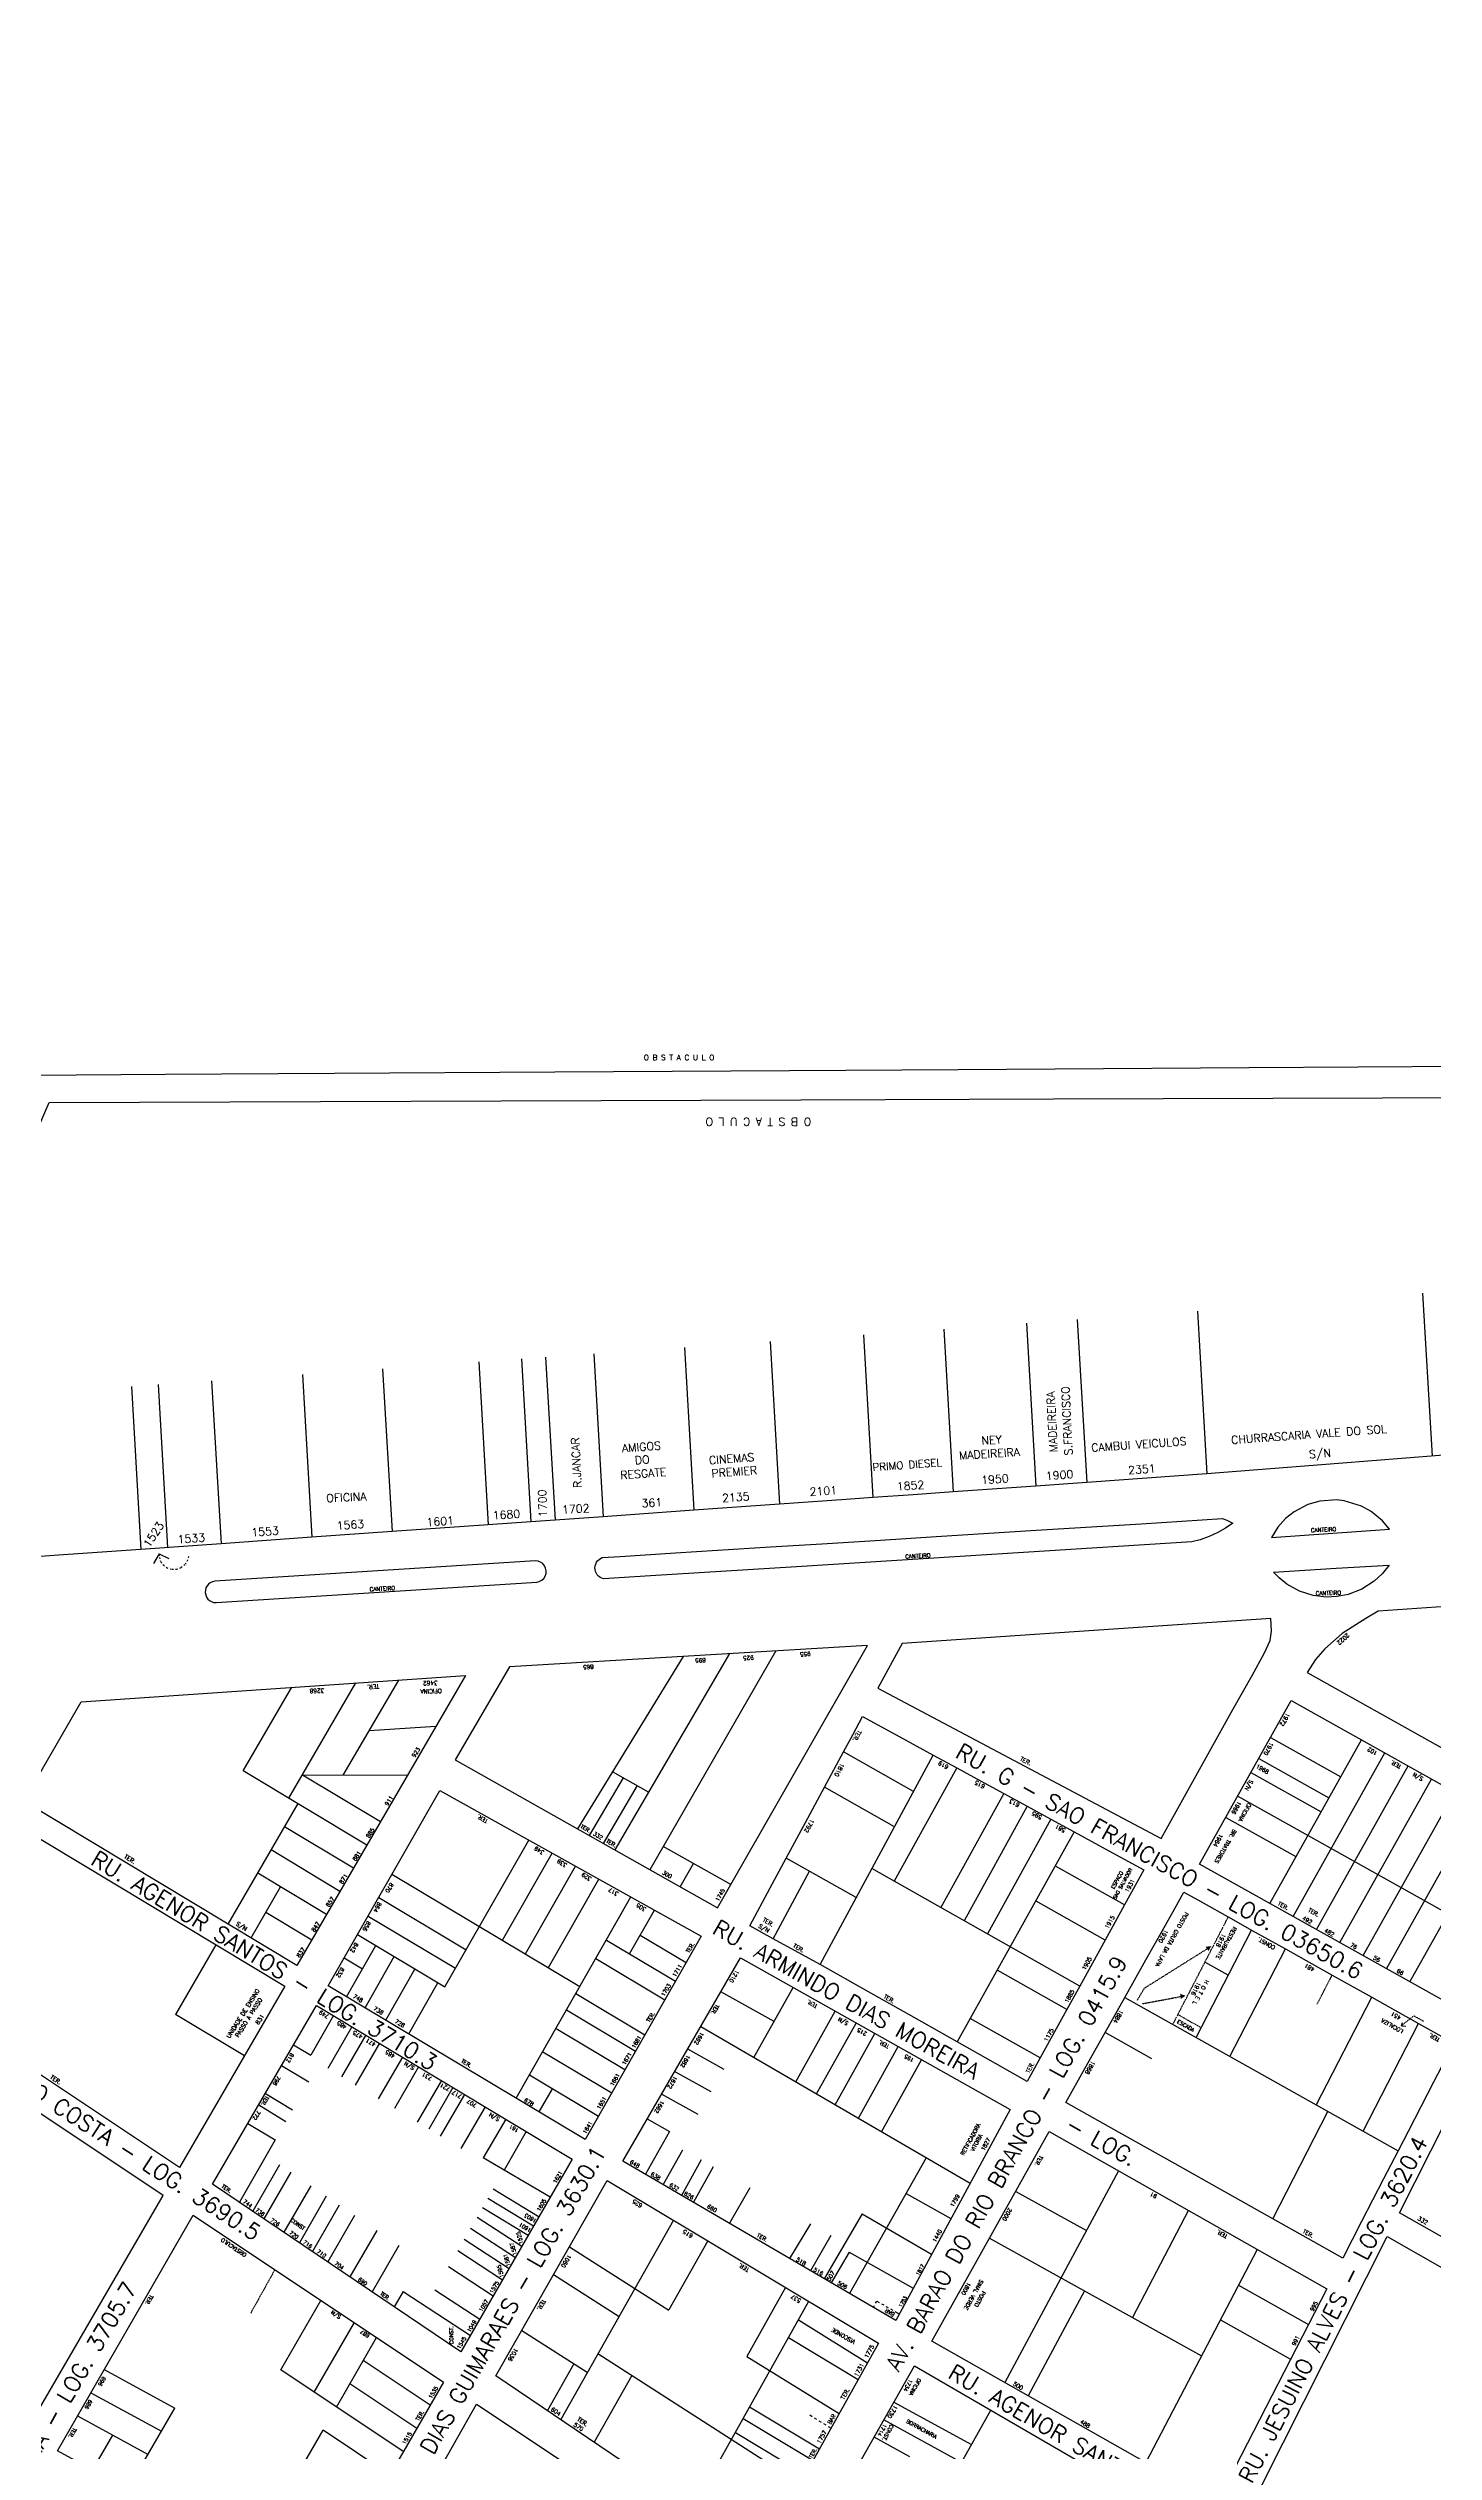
# Model space of a CAD drawing. Extents: x 714896 to 749292, y 8417558 to 8447149.
# Drawn here: x 740296 to 740813, y 8427693 to 8428591 of the extents above; entities that cross this region are included whole.
import ezdxf

# ---------------------------------------------------------------- set-up
doc = ezdxf.new("R2010")
doc.units = 0
doc.header["$MEASUREMENT"] = 0
doc.linetypes.add('ACAD_ISO03W100', pattern=[30, 12, -18])
for name, color, linetype in [('LOTE', 7, 'CONTINUOUS'), ('NUM-PORTA', 7, 'CONTINUOUS'), ('QUADRA', 6, 'CONTINUOUS'), ('TEXTO', 7, 'CONTINUOUS'), ('TEXTODERUA', 3, 'CONTINUOUS')]:
    doc.layers.add(name, color=color, linetype=linetype)
doc.styles.add('ROMANS', font='ROMANS.SHX', dxfattribs={"height": 1.5})

msp = doc.modelspace()

# ---------------------------------------------------------------- hatches: boundary and pattern name
at = {"layer": 'LOTE'}
for color, points in [(3, [(740729.84, 8427882.24), (740727.71, 8427881.96), (740728.79, 8427880.36)]), (2, [(740720.24, 8427863.69), (740718.2, 8427864.4), (740718.45, 8427862.49)])]:
    msp.add_hatch(color=color, dxfattribs=at).paths.add_polyline_path(points)

# ---------------------------------------------------------------- linework, layer by layer
at = {"layer": 'LOTE', "color": 7}
for p, q in [((740808.76, 8428126.03), (740812.28, 8428065.22)), ((740679.8, 8428116.17), (740683.32, 8428055.36)), ((740724.69, 8428119.35), (740728.21, 8428058.54)), ((740565.09, 8428108.04), (740568.61, 8428047.23)), ((740600, 8428110.52), (740603.52, 8428049.71)), ((740629.93, 8428112.64), (740633.45, 8428051.82)), ((740660.85, 8428114.83), (740664.37, 8428054.01)), ((740456.36, 8428100.34), (740459.88, 8428039.53)), ((740472.32, 8428101.48), (740475.84, 8428040.66)), ((740481.3, 8428102.11), (740484.82, 8428041.3)), ((740499.26, 8428103.38), (740502.77, 8428042.57)), ((740533.17, 8428105.78), (740536.69, 8428044.97)), ((740326.69, 8428091.16), (740330.21, 8428030.35)), ((740336.66, 8428091.87), (740340.18, 8428031.06)), ((740356.61, 8428093.28), (740360.13, 8428032.47)), ((740390.53, 8428095.68), (740394.05, 8428034.87)), ((740420.45, 8428097.8), (740423.97, 8428036.99)), ((740532.6, 8427990.42, 527.23), (740493.27, 8427925.96, 527.33)), ((740549.93, 8427991.45, 527.23), (740507.09, 8427918.16, 527.33)), ((740567.26, 8427992.49, 527.23), (740520.26, 8427910.73, 527.33)), ((740510.23, 8427945.09, 527.33), (740497.62, 8427923.5, 527.33)), ((740515.46, 8427942.14, 527.3), (740502.84, 8427920.55, 527.33)), ((740418.99, 8427900.39), (740451.61, 8427880.88)), ((740423.95, 8427909.07), (740494.1, 8427867.11)), ((740415.03, 8427893.44), (740447.64, 8427873.93)), ((740411.06, 8427886.5), (740443.67, 8427866.99)), ((740504.02, 8427884.48), (740529.76, 8427869.08)), ((740516.56, 8427886.3), (740533.73, 8427876.03)), ((740724.18, 8427848.03), (740744.91, 8427888.2)), ((740406.1, 8427877.81), (740412.96, 8427873.71)), ((740500.06, 8427877.53), (740525.79, 8427862.13)), ((740736.19, 8427871.3, 0.15), (740727.47, 8427876.2)), ((740736.79, 8427840.98), (740757.52, 8427881.15)), ((740492.62, 8427864.5), (740518.36, 8427849.11)), ((740566.65, 8427854.07, 534.6), (740546.74, 8427865.16, 535.61)), ((740559.1, 8427840.62, 534.86), (740573.75, 8427866.71, 535.61)), ((740402.13, 8427856.24), (740393.63, 8427841.52)), ((740489.15, 8427858.42), (740514.89, 8427843.03)), ((740574.67, 8427831.57, 534.86), (740589.44, 8427857.89, 535.61)), ((740697.53, 8427863.03), (740799.57, 8427805.72)), ((740769.02, 8427822.81), (740789.81, 8427863.09)), ((740408.98, 8427852.11), (740399.98, 8427836.52)), ((740414.12, 8427849.02), (740405.12, 8427833.43, 530.64)), ((740485.19, 8427851.47), (740510.93, 8427836.08)), ((740539.22, 8427852.19, 535.61), (740639.82, 8427793.66, 536.32)), ((740582.45, 8427827.05, 534.85), (740597.29, 8427853.48, 535.61)), ((740589.42, 8427822.92, 534.86), (740604.26, 8427849.56, 535.61)), ((740707.63, 8427840.15, 0.3), (740690.19, 8427849.95)), ((740786.49, 8427813.06), (740807.26, 8427853.32)), ((740419.26, 8427845.92), (740410.26, 8427830.34)), ((740427.83, 8427840.77), (740418.83, 8427825.18)), ((740480.23, 8427842.79), (740505.97, 8427827.39)), ((740547.99, 8427836.18, 534.92), (740534.38, 8427843.77, 535.61)), ((740598.09, 8427817.94, 534.86), (740612.98, 8427844.67, 535.61)), ((740606.74, 8427812.91, 534.86), (740621.7, 8427839.77, 535.61)), ((740433.83, 8427837.16), (740424.83, 8427821.57)), ((740442.4, 8427832), (740433.39, 8427816.41)), ((740446.68, 8427829.42), (740437.68, 8427813.83)), ((740475.27, 8427834.11), (740501.01, 8427818.71)), ((740543.11, 8427827.76, 534.73), (740529.47, 8427835.36, 535.61)), ((740450.96, 8427826.84), (740441.96, 8427811.25)), ((740458.68, 8427822.2), (740449.67, 8427806.61)), ((740538.26, 8427819.32, 534.47), (740524.59, 8427826.94, 535.61)), ((740752.77, 8427780.41), (740773.41, 8427820.41)), ((740466.39, 8427817.56), (740458.03, 8427803.09, 530.96)), ((740474.1, 8427812.92), (740465.78, 8427798.53)), ((740527.6, 8427813.01, 534.35), (740518.57, 8427797.07, 531.23)), ((740519.22, 8427817.68, 535.61), (740527.6, 8427813.01, 534.35)), ((740380.27, 8427809.88, 1304.46), (740367.03, 8427786.55)), ((740483.02, 8427788.4, 530.64), (740458.03, 8427803.09, 530.96)), ((740532.39, 8427806.01, 533.68), (740525.18, 8427793.15, 531.22)), ((740539.44, 8427802.34, 533.35), (740532.08, 8427789.12, 531.22)), ((740623.38, 8427803.17, 535.27), (740594.74, 8427752.45, 531.23)), ((740382, 8427800.57, 132.83), (740372, 8427783.18)), ((740386.14, 8427797.76, 132.83), (740376.14, 8427780.38)), ((740393.59, 8427792.72, 132.83), (740383.59, 8427775.34)), ((740543.87, 8427799.8, 533.36), (740536.51, 8427786.57, 531.23)), ((740695.17, 8427798.31, 531.01), (740652.81, 8427719.22, 537.22)), ((740399.39, 8427788.8, 132.83), (740389.39, 8427771.42)), ((740404.26, 8427785.5, 132.83), (740394.27, 8427768.12)), ((740457.77, 8427784.63, 530.64), (740474.85, 8427774.23, 530.64)), ((740459.76, 8427788.1, 530.64), (740476.84, 8427777.69, 530.64)), ((740461.76, 8427791.56, 530.64), (740478.84, 8427781.16, 530.64)), ((740557.61, 8427791.93, 533.21), (740549.93, 8427778.72, 531.23)), ((740615.93, 8427789.86, 535), (740632.63, 8427780.43, 536.32)), ((740656.82, 8427790.61, 529), (740683.19, 8427775.95, 530.08)), ((740409.97, 8427781.64, 132.83), (740399.97, 8427764.26)), ((740418.26, 8427776.04, 131.96), (740408.25, 8427758.66)), ((740453.3, 8427776.88, 529.81), (740470.05, 8427765.96, 530.64)), ((740455.73, 8427781.02, 529.81), (740472.48, 8427770.1, 530.64)), ((740529.08, 8427779.89, 540.45), (740486.98, 8427705.42, 530.91)), ((740580.25, 8427778.54, 533.26), (740572.42, 8427765.59, 531.23)), ((740599.44, 8427782.22, 534.87), (740585.35, 8427757.99, 531.23)), ((740599.44, 8427782.22, 533.6), (740625.44, 8427767.2, 536.32)), ((740721.28, 8427783.54, 531.01), (740700.39, 8427743.52, 534.13)), ((740426.54, 8427770.43, 131.96), (740416.53, 8427753.05)), ((740448.5, 8427768.57, 529.81), (740465.26, 8427757.64, 530.64)), ((740450.91, 8427772.72, 529.81), (740467.67, 8427761.8, 530.64)), ((740490.2, 8427769.95, 550.07), (740527.32, 8427746.32, 539.92)), ((740541.89, 8427772.09, 540.45), (740527.31, 8427746.33, 537.18)), ((740587.84, 8427774.2, 533.21), (740580.16, 8427760.99, 531.23)), ((740594.63, 8427767.98, 532.6), (740587.93, 8427756.46, 531.23)), ((740594.63, 8427767.98, 532.6), (740618.49, 8427754.43, 536.32)), ((740647.05, 8427773.15, 529), (740726.24, 8427729.16, 532.25)), ((740747.01, 8427768.97, 531.01), (740705.45, 8427689.34, 537.22)), ((740445, 8427762.51, 529.81), (740461.77, 8427751.58, 530.64)), ((740484.27, 8427759.53, 550.12), (740508.76, 8427743.94, 543.42)), ((740428.15, 8427753.23, 529.39), (740424.82, 8427747.45)), ((740428.15, 8427753.23, 529.39), (740453.26, 8427736.86, 530.64)), ((740440, 8427753.85, 529.81), (740456.75, 8427742.93, 530.64)), ((740579.44, 8427749.48, 540.45), (740536.17, 8427672.09, 530.91)), ((740570.93, 8427754.72, 540.45), (740556.49, 8427728.9, 537.27)), ((740603.68, 8427747.26, 531.23), (740604.05, 8427747.96, 531.68)), ((740604.51, 8427748.82, 532.13), (740604.97, 8427749.68, 532.5)), ((740604.97, 8427749.68, 532.5), (740605.83, 8427749.18, 532.59)), ((740606.68, 8427748.68, 532.7), (740607.53, 8427748.19, 532.83)), ((740682.49, 8427753.47, 534.14), (740661.49, 8427714.27, 537.22)), ((740740.02, 8427755.56, 531.46), (740766.11, 8427740.89, 530.89)), ((740575.68, 8427742.68, 539.08), (740601.45, 8427726.63, 532.94)), ((740608.38, 8427747.69, 532.99), (740609.23, 8427747.2, 533.19)), ((740610.07, 8427746.7, 533.46), (740610.92, 8427746.21, 533.83)), ((740611.71, 8427745.75, 534.31), (740613.28, 8427744.84, 536.32)), ((740733.28, 8427742.64, 531.81), (740759.45, 8427727.98, 530.89)), ((740472.39, 8427738.67, 550.11), (740496.83, 8427723.12, 543.42)), ((740576.31, 8427681.41, 532.94), (740500.85, 8427729.92, 540.87)), ((740571.94, 8427736.05, 541.2), (740597.95, 8427720.34, 532.94)), ((740491.89, 8427726.26, 533.15), (740482.01, 8427708.77, 530.91)), ((740513.44, 8427721.82, 534.07), (740499.39, 8427696.99, 530.91)), ((740556.49, 8427728.9, 541.23), (740590.88, 8427707.61, 532.94)), ((740611.33, 8427711.95, 535.59), (740640.34, 8427696.05, 534.92)), ((740555.05, 8427705.83, 537.78), (740581.17, 8427690.15, 532.94)), ((740557.44, 8427710.12, 537.78), (740583.55, 8427694.44, 532.94)), ((740579.91, 8427707.13, 534.97), (740580.77, 8427706.59, 534.82)), ((740581.63, 8427706.06, 534.65), (740582.49, 8427705.53, 534.47)), ((740583.35, 8427704.99, 534.27), (740584.21, 8427704.46, 534.06)), ((740585.06, 8427703.93, 533.84), (740585.92, 8427703.4, 533.59)), ((740636.63, 8427689.36, 535.06), (740607.57, 8427705.29, 535.59)), ((740636.63, 8427689.36, 534.71), (740647.51, 8427708.97, 535.34)), ((740552.14, 8427700.59, 537.78), (740578.25, 8427684.91, 532.94)), ((740586.78, 8427702.86, 533.32), (740587.86, 8427702.19, 532.94)), ((740617.23, 8427691.53, 534.92), (740603.92, 8427698.82, 535.59))]:
    msp.add_line(p, q, dxfattribs=at)
at = {"layer": 'LOTE', "color": 7, "linetype": 'ACAD_ISO03W100', "ltscale": 0.008}
for p, q in [((740715.48, 8427852.95), (740736.19, 8427893.09)), ((740726.08, 8427851.7), (740717.36, 8427856.6, -0.15)), ((740371.28, 8427745.2, 528.14), (740380.26, 8427761.33, 529.5))]:
    msp.add_line(p, q, dxfattribs=at)
at = {"layer": 'LOTE', "color": 7, "linetype": 'ACAD_ISO03W100', "ltscale": 0.006}
msp.add_line((740769.38, 8427860.56), (740774.97, 8427871.39), dxfattribs=at)
at = {"layer": 'LOTE', "color": 7}
for points in [[(740337, 8428028.68), (740334.89, 8428025.14)], [(740337, 8428028.68), (740340.61, 8428026.93)]]:
    msp.add_lwpolyline(points, dxfattribs=at)
at = {"layer": 'LOTE', "color": 7, "linetype": 'ACAD_ISO03W100', "ltscale": 0.04}
msp.add_lwpolyline([(740347.92, 8428027.64), (740347.58, 8428026.27), (740346.58, 8428024.63), (740345.06, 8428023.44), (740343.55, 8428022.89), (740341.57, 8428022.86), (740340.04, 8428023.36), (740338.71, 8428024.28), (740337.64, 8428025.66), (740337, 8428028.68)], dxfattribs=at)
at = {"layer": 'LOTE', "color": 7, "flags": 128}
for points in [[(740405.78, 8427946.02), (740426.44, 8427981.57)], [(740368.44, 8427947.71), (740386.53, 8427978.85)], [(740385.47, 8427937.46), (740410.47, 8427980.48)], [(740440.33, 8427964.25), (740415.38, 8427962.55)], [(740414.58, 8427919.94), (740368.44, 8427947.71)], [(740429.65, 8427945.88), (740390.5, 8427946.1)], [(740419.6, 8427928.58), (740390.5, 8427946.1)], [(740362.75, 8427890.45), (740388.87, 8427935.41)], [(740409.55, 8427911.29), (740383.85, 8427926.76)], [(740443.67, 8427866.99), (740475, 8427921.83)], [(740550.48, 8427905.16), (740525.25, 8427919.4)], [(740399.5, 8427894), (740373.8, 8427909.47)], [(740404.53, 8427902.65), (740378.83, 8427918.12)], [(740465.15, 8427884.43), (740483.74, 8427916.96)], [(740473.74, 8427879.29), (740492.47, 8427912.09)], [(740531.59, 8427904.34), (740536.55, 8427913.02)], [(740371.32, 8427885.29), (740382.37, 8427904.31)], [(740470.31, 8427825.42), (740513.18, 8427900.55)], [(740482.32, 8427874.16), (740501.21, 8427907.22)], [(740393.98, 8427884.49), (740376.84, 8427894.8)], [(740512.59, 8427879.35), (740521.91, 8427895.68)], [(740358.23, 8427882.67), (740343.16, 8427856.73)], [(740407.01, 8427863.29), (740417.92, 8427882.39)], [(740413.88, 8427859.18), (740424.79, 8427878.28)], [(740421.6, 8427854.56), (740432.51, 8427873.66)], [(740430.18, 8427849.43), (740441.09, 8427868.53)], [(740368.86, 8427841.25), (740343.16, 8427856.73)], [(740800.91, 8427852.48), (740801.19, 8427853.73)], [(740800.91, 8427852.48), (740802.45, 8427852.34)], [(740478.89, 8427820.29), (740483.85, 8427828.97)], [(740382.4, 8427723.95), (740397.41, 8427749.92)], [(740394.89, 8427715.63), (740409.89, 8427741.61)], [(740403.21, 8427710.09), (740418.21, 8427736.06)], [(740316.51, 8427724.07), (740342.85, 8427709.71)], [(740311.51, 8427715.4), (740337.85, 8427701.04)], [(740306.52, 8427706.74), (740332.86, 8427692.38)], [(740325.36, 8427679.39), (740342.85, 8427709.71)], [(740312.19, 8427686.57), (740319.69, 8427699.56)], [(740371.08, 8427654.46), (740398.21, 8427701.43)]]:
    msp.add_lwpolyline(points, dxfattribs=at)
at = {"layer": 'LOTE', "color": 7, "linetype": 'CONTINUOUS', "flags": 128}
for points in [[(740618.66, 8427939.97), (740592.53, 8427954.72)], [(740751.66, 8427898.18), (740785.89, 8427959.24)], [(740760.38, 8427893.3), (740794.62, 8427954.36)], [(740583.8, 8427875.34), (740626, 8427953.57)], [(740634.78, 8427948.79), (740611.43, 8427906.43)], [(740769.11, 8427888.42), (740803.35, 8427949.47)], [(740611.54, 8427926.77), (740585.41, 8427941.52)], [(740652.34, 8427939.22), (740628.85, 8427896.6)], [(740777.84, 8427883.54), (740812.07, 8427944.59)], [(740786.56, 8427878.65), (740820.8, 8427939.71)], [(740661.12, 8427934.44), (740637.56, 8427891.69)], [(740669.9, 8427929.65), (740646.27, 8427886.77)], [(740735.26, 8427930.27), (740761.44, 8427915.63)], [(740795.29, 8427873.77), (740829.53, 8427934.83)], [(740804.02, 8427868.89), (740838.26, 8427929.95)], [(740678.69, 8427924.87), (740634.99, 8427846.43)], [(740566.27, 8427884.96), (740579.88, 8427910.2)], [(740597.3, 8427900.37), (740571.17, 8427915.11)], [(740665.95, 8427840.45), (740639.82, 8427855.19)], [(740382.71, 8427837.59), (740392.87, 8427831.47)], [(740387.23, 8427845.37), (740393.63, 8427841.52)], [(740374.17, 8427822.89), (740384.33, 8427816.77)], [(740376.68, 8427827.21), (740386.85, 8427821.09)], [(740370.15, 8427815.97), (740380.27, 8427809.88)], [(740428.18, 8427693.45), (740382.4, 8427723.95)], [(740438.18, 8427710.77), (740413.21, 8427727.41)], [(740433.18, 8427702.11), (740408.21, 8427718.75)], [(740423.17, 8427684.8), (740398.21, 8427701.43)]]:
    msp.add_lwpolyline(points, dxfattribs=at)
for points, elevation in [([(740751.96, 8427960.07), (740778.15, 8427945.42)], 530.97), ([(740744.63, 8427946.99), (740770.81, 8427932.34)], 530.97), ([(740747.56, 8427952.22), (740773.74, 8427937.57)], 530.97), ([(740739.74, 8427938.26), (740818.28, 8427894.32)], 530.97), ([(740680.76, 8427867.31), (740603.1, 8427911.13)], 533.48), ([(740697.44, 8427897.57), (740671.66, 8427912.12)], 533.48), ([(740690.19, 8427884.42), (740664.41, 8427898.97)], 533.48), ([(740675.94, 8427858.58), (740650.16, 8427873.13)], 533.48)]:
    msp.add_lwpolyline(points, dxfattribs=dict(at, elevation=elevation))
at = {"layer": 'LOTE', "color": 7, "elevation": 527.33, "flags": 128}
msp.add_lwpolyline([(740519.7, 8427939.74), (740506.29, 8427947.31)], dxfattribs=at)
at = {"layer": 'LOTE', "color": 3, "linetype": 'ACAD_ISO03W100', "ltscale": 0.005, "flags": 128}
msp.add_lwpolyline([(740702.14, 8427861.86), (740704.91, 8427866.54), (740729.23, 8427881.8)], dxfattribs=at)
at = {"layer": 'LOTE', "color": 2, "linetype": 'ACAD_ISO03W100', "ltscale": 0.005, "flags": 128}
msp.add_lwpolyline([(740704.14, 8427860.71), (740718.95, 8427863.47)], dxfattribs=at)
at = {"layer": 'LOTE', "color": 7, "linetype": 'ACAD_ISO03W100', "ltscale": 0.004, "flags": 128}
msp.add_lwpolyline([(740809.25, 8427854.05), (740805.44, 8427856.12), (740800.91, 8427852.48)], dxfattribs=at)
at = {"layer": 'QUADRA'}
for points in [[(740289.45, 8428207.5), (740339.31, 8428207.81), (740402.52, 8428208.2), (740484.79, 8428208.7), (740572.36, 8428209.24), (740635.31, 8428209.62), (740743.86, 8428210.29), (740825.27, 8428210.79), (740835.67, 8428251.14), (740845.26, 8428288.38), (740853.19, 8428319.2), (740864.14, 8428361.7), (740879.93, 8428423.05), (740883.74, 8428435.55), (740894.23, 8428469.97), (740902.5, 8428489.87), (740902.5, 8428555), (740911.76, 8428590.99)], [(740284.93, 8428171.57), (740295.94, 8428197.25), (740464.66, 8428197.84), (740576.54, 8428198.23), (740670.97, 8428198.55), (740752.85, 8428198.84), (740834.66, 8428199.12)], [(740840.19, 8428067.44), (740777.39, 8428062.45), (740728.21, 8428058.54), (740683.32, 8428055.36), (740664.37, 8428054.01), (740633.45, 8428051.82), (740618.48, 8428050.77), (740603.52, 8428049.71), (740593.55, 8428049), (740568.61, 8428047.23), (740536.69, 8428044.97), (740502.77, 8428042.57), (740484.82, 8428041.3), (740475.84, 8428040.66), (740459.88, 8428039.53), (740423.97, 8428036.99), (740394.05, 8428034.87), (740360.13, 8428032.47), (740330.21, 8428030.35), (740299.39, 8428028.17), (740280.98, 8428026.86)]]:
    msp.add_lwpolyline(points, dxfattribs=at)
at = {"layer": 'QUADRA', "color": 6}
for points in [[(740752.31, 8428034.85), (740796.39, 8428037.85), (740793.72, 8428041.07), (740789.57, 8428044.52), (740785.92, 8428046.55), (740779.46, 8428048.51), (740776.77, 8428048.81), (740770.33, 8428048.38), (740765.91, 8428047.1), (740760.73, 8428044.38), (740757.59, 8428041.86), (740754.75, 8428038.71), (740752.31, 8428034.85)], [(740753.04, 8428021.9), (740776.51, 8428023.4), (740796.27, 8428024.51), (740793.67, 8428021.26), (740790.64, 8428018.45), (740786.07, 8428015.52), (740780.92, 8428013.52), (740776.84, 8428012.73), (740772.72, 8428012.56), (740767.84, 8428013.16), (740762.78, 8428014.79), (740758.11, 8428017.38), (740755.16, 8428019.73), (740753.04, 8428021.9)], [(740772.26, 8427993.24), (740768.71, 8427989.29), (740765.58, 8427984.35), (740863.49, 8427929.58), (740907.68, 8428015.23), (740792.11, 8428007.34), (740792.11, 8428007.34), (740787.58, 8428004.57), (740778.7, 8427998.98)], [(740752.04, 8428004.61), (740752.04, 8428004.61), (740614.37, 8427995.22), (740614.37, 8427995.22), (740605.35, 8427978.48), (740711.16, 8427922.41), (740737.83, 8427970.54), (740745.07, 8427983.3), (740749.7, 8427991.78), (740751.81, 8427996.35), (740752.3, 8427999.79)], [(740467.83, 8427986.56), (740447.55, 8427951.75), (740545.53, 8427896.47), (740601.43, 8427994.48), (740467.83, 8427986.56)], [(740759.71, 8427973.88), (740857.98, 8427918.91), (740825.86, 8427856.67), (740725.47, 8427912.83), (740759.71, 8427973.88)], [(740441.81, 8427940.33), (740539.38, 8427885.95), (740496.06, 8427810.02), (740400.15, 8427867.39), (740441.81, 8427940.33)], [(740282.01, 8427928.56), (740383.93, 8427867.19), (740344.6, 8427799.5), (740245.56, 8427865.48), (740282.01, 8427928.56)], [(740554.05, 8427877.77), (740654.78, 8427821.19), (740612.01, 8427742.38), (740510.11, 8427801.96), (740554.05, 8427877.77)], [(740395.77, 8427860.07), (740491.23, 8427802.6), (740449.66, 8427730.64), (740356.99, 8427793.33), (740395.77, 8427860.07)], [(740841.07, 8427863.65), (740950.2, 8427801.49), (740905.58, 8427722.84), (740800.12, 8427782.59), (740841.07, 8427863.65)], [(740188.23, 8427766.16), (740286.97, 8427700.32), (740338.56, 8427789.11), (740239.55, 8427855.07), (740188.23, 8427766.16)], [(740669.34, 8427812.93), (740773.01, 8427754.26), (740731.86, 8427674.35), (740625.48, 8427734.69), (740669.34, 8427812.93)], [(740504.29, 8427794.7), (740605.53, 8427733.96), (740563.21, 8427657.85), (740561.57, 8427654.91), (740462.78, 8427721.79), (740504.29, 8427794.7)], [(740349.73, 8427781.68), (740443.18, 8427719.43), (740397.38, 8427640.12), (740299.02, 8427693.75), (740349.73, 8427781.68)], [(740795.57, 8427773.77), (740966.49, 8427676.3), (740905.58, 8427569.86), (740741.13, 8427665.85), (740795.57, 8427773.77)], [(740619, 8427725.53), (740725.98, 8427663.41), (740678.1, 8427578.25), (740573.61, 8427645.15), (740619, 8427725.53)], [(740455.54, 8427711.13), (740555.43, 8427644.59), (740511.19, 8427566.4), (740411.06, 8427632.66), (740455.54, 8427711.13)]]:
    msp.add_lwpolyline(points, close=True, dxfattribs=at)
at = {"layer": 'QUADRA', "color": 6, "linetype": 'CONTINUOUS'}
for points in [[(740502.96, 8428019.34), (740502.29, 8428019.56), (740501.67, 8428019.88), (740501.05, 8428020.36), (740500.55, 8428020.91), (740500.15, 8428021.56), (740499.93, 8428022.1), (740499.76, 8428022.81), (740499.72, 8428023.44), (740499.81, 8428024.25), (740500, 8428024.9), (740500.31, 8428025.54), (740500.72, 8428026.11), (740501.25, 8428026.64), (740501.76, 8428026.99), (740502.46, 8428027.33), (740509.19, 8428027.75), (740529.83, 8428029.04), (740545.51, 8428030.03), (740565.32, 8428031.27), (740584.4, 8428032.47), (740606.4, 8428033.85), (740627.15, 8428035.15), (740664.4, 8428037.48), (740703.63, 8428039.95), (740734.01, 8428041.85), (740735, 8428041.52), (740735.92, 8428041.14), (740737.88, 8428040.11), (740735.12, 8428038.23), (740732.32, 8428036.64), (740728.99, 8428035.11), (740725.71, 8428033.95), (740722.53, 8428033.12), (740659.76, 8428029.18), (740575.02, 8428023.86), (740520.44, 8428020.44), (740502.96, 8428019.34)], [(740477.49, 8428026.1), (740357.76, 8428018.47), (740356.93, 8428018.28), (740356.07, 8428017.86), (740355.4, 8428017.33), (740354.91, 8428016.72), (740354.5, 8428015.96), (740354.28, 8428015.15), (740354.23, 8428014.25), (740354.39, 8428013.36), (740354.75, 8428012.51), (740355.24, 8428011.83), (740355.85, 8428011.27), (740356.58, 8428010.84), (740357.35, 8428010.58), (740358.27, 8428010.49), (740477.99, 8428018.11), (740478.94, 8428018.35), (740479.85, 8428018.84), (740480.58, 8428019.52), (740481.14, 8428020.39), (740481.45, 8428021.33), (740481.51, 8428022.36), (740481.31, 8428023.37), (740480.88, 8428024.26), (740480.23, 8428025.04), (740479.42, 8428025.61), (740478.47, 8428025.98)], [(740286.51, 8427936.35), (740307.95, 8427973.49), (740451.38, 8427983.27), (740388.45, 8427874.98), (740286.51, 8427936.35)], [(740704.68, 8427910.71), (740697.44, 8427897.57), (740690.19, 8427884.42), (740680.76, 8427867.31), (740675.94, 8427858.58), (740665.95, 8427840.45), (740661.12, 8427831.69), (740649.33, 8427838.35), (740634.99, 8427846.43), (740618.89, 8427855.52), (740601.91, 8427865.1), (740583.8, 8427875.34), (740566.27, 8427884.96), (740557.5, 8427889.76), (740565.17, 8427903.99), (740571.17, 8427915.11), (740578.29, 8427928.33), (740585.41, 8427941.52), (740592.53, 8427954.72), (740595.98, 8427961.11), (740599.65, 8427967.92), (740613.61, 8427960.32), (740626, 8427953.57), (740634.78, 8427948.79), (740643.73, 8427943.91), (740652.34, 8427939.22), (740661.12, 8427934.44), (740669.9, 8427929.65), (740678.69, 8427924.87), (740691.6, 8427917.84), (740704.68, 8427910.71)]]:
    msp.add_lwpolyline(points, close=True, dxfattribs=at)
at = {"layer": 'QUADRA', "linetype": 'CONTINUOUS'}
msp.add_lwpolyline([(740778.93, 8427765.73), (740766.19, 8427772.88), (740752.77, 8427780.41), (740734.88, 8427790.46), (740716.32, 8427800.88), (740695.5, 8427812.57), (740675.51, 8427823.79), (740682.64, 8427836.49), (740690.19, 8427849.95), (740697.53, 8427863.03), (740705.41, 8427877.08), (740711.6, 8427888.1), (740716.18, 8427896.26), (740719.6, 8427902.36), (740724.84, 8427899.43), (740738.17, 8427891.98), (740744.91, 8427888.2), (740757.52, 8427881.15), (740774.97, 8427871.39), (740789.81, 8427863.09), (740807.26, 8427853.32), (740820.35, 8427846), (740812.85, 8427831.46), (740803.29, 8427812.93), (740799.57, 8427805.72), (740794.2, 8427795.31), (740785.95, 8427779.33), (740778.93, 8427765.73)], close=True, dxfattribs=at)

# ---------------------------------------------------------------- texts
at = {"layer": 'NUM-PORTA', "color": 7, "style": 'ROMANS'}
for s, height, rotation, p in [('2351', 3, 4.14115, (740698.91, 8428058.39)), ('S/N', 3, 4.14115, (740766.42, 8428064.37)), ('2101', 3, 4.14115, (740579.95, 8428050.32)), ('1852', 3, 4.14115, (740612.54, 8428052.31)), ('1950', 3, 4.14115, (740644.04, 8428054.68)), ('1900', 3, 4.14115, (740668.17, 8428056.28)), ('1680', 3, 4.14115, (740461.66, 8428041.49)), ('1700', 3, 92.05458, (740481.83, 8428042.49)), ('1702', 3, 3.64166, (740487.53, 8428043.67)), ('361', 3, 4.14115, (740517.2, 8428046.02)), ('2135', 3, 4.14115, (740547.28, 8428047.98)), ('1523', 3, 56.66988, (740333.35, 8428030.78)), ('1533', 3, 4.14115, (740343.99, 8428032.58)), ('1553', 3, 4.14115, (740371.53, 8428035.15)), ('1563', 3, 4.14115, (740403.38, 8428037.66)), ('1601', 3, 4.14115, (740436.94, 8428038.98)), ('925', 1.529, 183.3919, (740558.92, 8427990.74)), ('955', 1.528, 183.37507, (740580.17, 8427992.11)), ('865', 1.529, 183.39549, (740499.19, 8427987.33)), ('895', 1.529, 183.39822, (740541.03, 8427989.77)), ('1972', 1.5, 240.8436, (740757.9, 8427969.39)), ('923', 1.503, 56.81815, (740432.47, 8427952.53, -272.47)), ('1970', 1.5, 240.8436, (740751.8, 8427958.5)), ('102', 1.5, 150.8436, (740792.02, 8427954.72)), ('619', 1.54, 151.74021, (740631.9, 8427949.54)), ('1968', 1.5, 330.8436, (740746.31, 8427948.92)), ('S/N', 1.5, 150.8436, (740809.18, 8427945.12)), ('911', 1.503, 56.81815, (740422.4, 8427934.48, -272.47)), ('615', 1.54, 151.74021, (740645.51, 8427942.3)), ('613', 1.54, 151.73952, (740658.46, 8427935.35)), ('S/N', 1.5, 240.8436, (740744.28, 8427944.46)), ('595', 1.54, 151.73952, (740666.8, 8427930.75)), ('581', 1.54, 151.74654, (740675.62, 8427925.86)), ('1966', 1.5, 240.8436, (740739.81, 8427936.49)), ('885', 1.503, 56.81815, (740415.41, 8427922.45, -272.47)), ('1964', 1.5, 240.8436, (740732.97, 8427924.28)), ('881', 1.503, 56.81815, (740410.4, 8427913.83, -272.47)), ('857', 1.503, 56.81815, (740400.44, 8427896.69, -272.47)), ('871', 1.503, 56.81815, (740405.43, 8427905.27, -272.47)), ('1931', 1.504, 61.17364, (740698.85, 8427902.15)), ('1915', 1.504, 61.17364, (740691.36, 8427888.56)), ('847', 1.503, 56.81815, (740395.04, 8427887.4, -272.47)), ('1920', 1.532, 240.67997, (740712.54, 8427888.55)), ('1918', 1.532, 242.32056, (740733.99, 8427887)), ('837', 1.503, 56.81815, (740389.48, 8427877.82, -272.47)), ('1905', 1.503, 61.1754, (740682.82, 8427873.07)), ('1885', 1.503, 61.18401, (740676.33, 8427860.85)), ('1916', 1.532, 242.32056, (740724.69, 8427868.97)), ('749', 1.5, 149.94977, (740400.6, 8427856.4)), ('1884', 1.532, 240.67997, (740695.7, 8427858.55)), ('485', 1.5, 149.94977, (740407.25, 8427852.39)), ('475', 1.5, 149.94977, (740413.22, 8427848.8)), ('471', 1.5, 149.94977, (740418.08, 8427845.88)), ('1692', 1.46, 239.97226, (740539.24, 8427850.25)), ('1175', 1.503, 61.18401, (740668.61, 8427846.42)), ('465', 1.5, 149.94977, (740425.3, 8427841.53)), ('S/N', 1.5, 149.94977, (740432.57, 8427837.15)), ('1682', 1.46, 239.95479, (740534.08, 8427841.72)), ('1868', 1.53, 240.68341, (740685.23, 8427839.46)), ('731', 1.5, 149.94977, (740439.1, 8427833.22)), ('721', 1.5, 149.94977, (740445.81, 8427829.18)), ('1672', 1.46, 239.96727, (740529.27, 8427833.82)), ('717', 1.5, 149.94977, (740450.23, 8427826.52)), ('707', 1.5, 149.94977, (740455.79, 8427823.18)), ('S/N', 1.5, 149.94977, (740464.35, 8427818.02)), ('1662', 1.46, 239.96727, (740524.36, 8427824.67)), ('161', 1.411, 149.94977, (740471.4, 8427813.78)), ('1827', 1.469, 61.43704, (740645.07, 8427805.65)), ('648', 1.481, 329.62022, (740512.58, 8427801.18)), ('1621', 1.411, 59.94977, (740485.23, 8427793.48)), ('638', 1.481, 329.62022, (740520.32, 8427796.66)), ('632', 1.481, 329.63923, (740527.3, 8427792.62)), ('744', 1.411, 324.356, (740368.18, 8427786.52)), ('736', 1.411, 324.356, (740372.82, 8427783.37)), ('1605', 1.411, 59.94977, (740479.19, 8427783.02)), ('626', 1.481, 329.63923, (740532.8, 8427789.4)), ('660', 1.481, 329.64585, (740541.42, 8427784.59)), ('1799', 1.47, 61.43867, (740633.57, 8427784.6)), ('2000', 1.5, 240.66845, (740654.23, 8427784.6)), ('91', 1.493, 150.52887, (740709.76, 8427789.18)), ('726', 1.411, 324.356, (740378.42, 8427779.59)), ('720', 1.411, 324.356, (740385.44, 8427774.83)), ('1525', 1.411, 106.68703, (740473.02, 8427771.12, -530.64)), ('1601', 1.411, 149.94745, (740476.09, 8427776.58)), ('1603', 1.411, 149.94745, (740478.09, 8427780.05)), ('1440', 1.47, 61.44973, (740626.97, 8427771.47)), ('332', 1.543, 330.68235, (740806.7, 8427780.04)), ('716', 1.411, 324.356, (740390.57, 8427771.37)), ('710', 1.411, 324.356, (740395.78, 8427767.85)), ('1581', 1.411, 106.68703, (740468.21, 8427762.81, -530.64)), ('1587', 1.411, 106.68703, (740470.59, 8427766.98, -530.64)), ('518', 1.481, 329.66215, (740574.68, 8427764.77, 531.2)), ('704', 1.411, 324.356, (740402.37, 8427763.38)), ('690', 1.411, 324.356, (740411.12, 8427757.46)), ('1575', 1.411, 59.94745, (740461.54, 8427752.38)), ('1595', 1.411, 106.68703, (740465.8, 8427758.66, -530.64)), ('516', 1.481, 329.66215, (740581.14, 8427760.99, 531.2)), ('507', 1.481, 59.66726, (740587.45, 8427757.04)), ('506', 1.481, 329.66726, (740590.1, 8427755.98)), ('1817', 1.278, 61.41734, (740620.66, 8427759.08)), ('1057', 1.411, 59.94745, (740457.57, 8427745.51)), ('1753', 1.278, 61.41734, (740614.19, 8427747.17)), ('1800', 1.473, 240.66845, (740638.89, 8427756.83)), ('995', 1.455, 62.62803, (740767.95, 8427745.72)), ('1049', 1.411, 59.94745, (740453.16, 8427737.86)), ('1775', 1.525, 61.32027, (740601.56, 8427728.18)), ('991', 1.455, 62.65789, (740761.14, 8427732.88)), ('696', 1.431, 239.76361, (740315.96, 8427721.66)), ('1731', 1.525, 61.32027, (740597.73, 8427721.28)), ('686', 1.431, 239.76361, (740310.96, 8427713)), ('1535', 1.431, 59.76361, (740438.77, 8427713.04)), ('1734', 1.404, 240.59882, (740617.17, 8427720.62)), ('500', 1.502, 330.43121, (740655.68, 8427718.31)), ('604', 1.523, 325.92558, (740483.07, 8427708.88)), ('570', 1.523, 325.92558, (740491.54, 8427703.15)), ('1714', 1.403, 240.56082, (740607.51, 8427703.93)), ('1730', 1.5, 238.79228, (740611.5, 8427710.88)), ('488', 1.502, 330.43121, (740680.72, 8427704.11)), ('1515', 1.431, 59.76361, (740428.95, 8427695.95)), ('1757', 1.526, 60.84322, (740583.78, 8427696.24))]:
    msp.add_text(s, height=height, rotation=rotation, dxfattribs=at).set_placement(p)
at = {"layer": 'NUM-PORTA', "style": 'ROMANS'}
for s, height, rotation, p in [('2022', 1.553, 222.08499, (740780.56, 8427999.22)), ('3462', 1.6, 181.63626, (740441, 8427981.31)), ('3268', 1.6, 181.63626, (740398.65, 8427978.42)), ('1810', 1.535, 241.61504, (740591.55, 8427950.67)), ('1792', 1.535, 241.61504, (740580.27, 8427929.75)), ('349', 1.5, 149.10091, (740480.97, 8427917.57)), ('332', 1.433, 330.32192, (740498.92, 8427923.76, -272.47)), ('339', 1.5, 149.10091, (740489.47, 8427912.83)), ('329', 1.5, 149.10091, (740498.59, 8427907.75)), ('300', 1.433, 330.32192, (740524.69, 8427909.23, -272.47)), ('870', 1.5, 239.10091, (740423.34, 8427906.01)), ('317', 1.5, 149.10091, (740508.65, 8427902.14)), ('1745', 1.433, 60.32192, (740545.85, 8427898.81, -272.47)), ('856', 1.5, 241.30518, (740414.74, 8427891.71)), ('864', 1.5, 241.30518, (740418.78, 8427898.78)), ('305', 1.5, 149.10091, (740519, 8427896.37)), ('492', 1.5, 330.7954, (740763.65, 8427892.2)), ('S/N', 1.6, 326.74483, (740365.51, 8427890.15)), ('842', 1.5, 241.30518, (740410.15, 8427883.67)), ('S/N', 1.549, 330.06542, (740560.61, 8427889.28)), ('482', 1.5, 330.7954, (740771.9, 8427887.58)), ('76', 1.5, 330.7954, (740781.51, 8427882.2)), ('832', 1.5, 241.30518, (740404.91, 8427874.4)), ('1711', 1.463, 59.10091, (740529.77, 8427870.53)), ('481', 1.491, 150.68991, (740768.57, 8427873.91)), ('56', 1.5, 330.7954, (740790.14, 8427877.43)), ('66', 1.5, 330.7954, (740798.9, 8427872.51)), ('1703', 1.463, 59.10091, (740525.62, 8427863.25)), ('1210', 1.459, 239.99245, (740552.35, 8427873.43, -535.61)), ('831', 1.562, 56.54692, (740374.15, 8427852.73)), ('748', 1.5, 329.10091, (740409.21, 8427863.05)), ('738', 1.5, 329.10091, (740416.86, 8427858.47)), ('S/N', 1.451, 151.18839, (740594.49, 8427853.81, -535.61)), ('451', 1.491, 150.68991, (740800.81, 8427855.87)), ('728', 1.5, 329.10091, (740424.81, 8427853.72)), ('1681', 1.463, 59.10091, (740514.6, 8427843.93)), ('215', 1.451, 151.18839, (740601.43, 8427849.92, -535.61)), ('812', 1.411, 239.94977, (740386.16, 8427842.38, -529.48)), ('1671', 1.463, 59.10091, (740510.99, 8427837.61)), ('195', 1.451, 151.18839, (740619, 8427840.05)), ('798', 1.411, 239.94977, (740381.21, 8427833.86, -529.48)), ('1661', 1.463, 59.10091, (740506.52, 8427829.78)), ('772', 1.411, 239.94977, (740373.69, 8427820.92, -529.48)), ('678', 1.463, 329.10091, (740473.13, 8427824.3)), ('1651', 1.463, 59.10091, (740501.56, 8427821.09)), ('1641', 1.463, 59.10091, (740496.34, 8427811.94)), ('625', 1.519, 149.03079, (740517.61, 8427785.71)), ('615', 1.519, 149.03079, (740536.45, 8427774.41)), ('1060', 1.52, 239.08509, (740489.68, 8427767.18)), ('537', 1.519, 149.03079, (740576.81, 8427750.19)), ('S/N', 1.431, 146.58617, (740405.05, 8427744.13)), ('687', 1.431, 146.58617, (740415.76, 8427737)), ('1036', 1.52, 239.08509, (740469.8, 8427732.25))]:
    msp.add_text(s, height=height, rotation=rotation, dxfattribs=at).set_placement(p)
at = {"layer": 'TEXTO', "style": 'ROMANS'}
msp.add_text('O B S T A C U L O', height=2, dxfattribs=at).set_placement((740517.98, 8428213.04))
for s, height, rotation, p in [('O B S T A C U L O', 3, 180, (740580.47, 8428191.54)), ('MADEIREIRA', 3, 92.85238, (740672.45, 8428066.69)), ('S.FRANCISCO', 3, 92.85238, (740678.08, 8428065.54)), ('R.JANCAR', 3, 92.73784, (740494.74, 8428053.34)), ('NEY', 3, 3.40728, (740644.13, 8428069.47)), ('CAMBUI VEICULOS', 3, 4.14115, (740685.13, 8428066.77)), ('CHURRASCARIA VALE DO SOL', 3, 4.14115, (740737.36, 8428069.7)), ('AMIGOS', 3, 4.14115, (740509.93, 8428066.62)), ('DO', 3, 4.14115, (740514.72, 8428062.12)), ('CINEMAS', 3, 4.14115, (740542.4, 8428062.13)), ('PRIMO DIESEL', 2.8, 4.14115, (740603.48, 8428059.6)), ('MADEIREIRA', 3, 3.40728, (740635.76, 8428063.94)), ('RESGATE', 3, 4.14115, (740509.3, 8428056.56)), ('PREMIER', 3, 4.14115, (740543.31, 8428057.22)), ('OFICINA', 3, 2.73784, (740399.48, 8428047.96)), ('CANTEIRO', 1.5, 2.87211, (740767.08, 8428036.73)), ('CANTEIRO', 1.5, 2.98943, (740615.62, 8428026.92)), ('CANTEIRO', 1.5, 2.98943, (740415.66, 8428014.7)), ('CANTEIRO', 1.5, 1.64758, (740768.87, 8428013.18)), ('TER.', 1.6, 184.57329, (740419.12, 8427980.07)), ('OFICINA', 1.6, 181.63626, (740442.52, 8427978.32)), ('TER.', 1.535, 241.64358, (740597.94, 8427963)), ('TER.', 1.569, 332.04097, (740658.21, 8427951.68)), ('TER.', 1.5, 149.10091, (740459.89, 8427929.32)), ('TER.', 1.433, 330.32192, (740494.15, 8427926.46, -272.47)), ('OFICINA', 1.5, 240.7954, (740743.52, 8427935.81)), ('TER.', 1.433, 330.32192, (740503.75, 8427921.04, -272.47)), ('BR. TRATORES', 1.5, 240.24777, (740738.04, 8427926.03)), ('TER.', 1.6, 326.74483, (740323.78, 8427915.27)), ('TER.', 1.549, 330.06542, (740562.14, 8427891.59)), ('POSTO GRUTA DA LAPA', 1.4908, 240.68991, (740720.1, 8427895.07)), ('TER.', 1.5, 330.7954, (740754.51, 8427897.65)), ('TER.', 1.5, 330.7954, (740765.87, 8427895.18)), ('TER.', 1.463, 59.10091, (740534.88, 8427879.48)), ('TER.', 1.527, 330.26917, (740573.54, 8427881.9)), ('RESTAURANTE', 1.4908, 240.68991, (740738.12, 8427889.6)), ('CONST.', 1.491, 150.68991, (740753.9, 8427882.11)), ('UNIDADE DE ENSINO', 1.5622, 57.83329, (740363.35, 8427847.65)), ('H O T E L', 1.491, 240.68991, (740727.76, 8427869.77)), ('PASSO A PASSO', 1.5622, 57.83329, (740366.63, 8427847.96)), ('TER.', 1.463, 59.10091, (740520.1, 8427853.58)), ('TER.', 1.459, 239.99245, (740544.93, 8427860.63, -535.61)), ('TER.', 1.451, 151.18839, (740582.97, 8427860.28)), ('TER.', 1.527, 330.26917, (740607.34, 8427862.93)), ('TER.', 1.451, 151.18839, (740609.78, 8427845.23)), ('ESCADA', 1.4, 330.68991, (740716.92, 8427853.57)), ('LOCALIZA', 1.491, 150.68991, (740801.65, 8427850.86)), ('TER.', 1.491, 150.68991, (740815.31, 8427847.76)), ('TER.', 1.463, 329.10091, (740449.61, 8427838.89)), ('TER.', 1.507, 61.7622, (740661.85, 8427834.62)), ('TER.', 1.562, 326.54692, (740296.14, 8427832.89)), ('TER.', 1.411, 239.94977, (740376.9, 8427826.44, -529.48)), ('RETIFICADORA', 1.4663, 61.30871, (740637.42, 8427803.89)), ('VITORIA', 1.467, 61.35504, (740641.17, 8427805.38)), ('TER.', 1.473, 240.64777, (740665.81, 8427804.17)), ('TER.', 1.413, 324.51552, (740360.18, 8427792.19)), ('CONST.', 1.413, 324.51552, (740385.88, 8427779.56, 10.24)), ('TER.', 1.481, 329.65504, (740560.03, 8427773.81)), ('TER.', 1.493, 150.52887, (740736.04, 8427774.29)), ('TER.', 1.491, 330.68991, (740763.85, 8427775.29)), ('OBSTACULO', 1.43, 146.55332, (740369.83, 8427767.24)), ('TER.', 1.519, 149.03079, (740557.52, 8427761.77)), ('TER.', 1.424, 239.02749, (740333.67, 8427752.1)), ('TER.', 1.413, 324.51552, (740419.35, 8427752.16)), ('TER.', 1.52, 239.08509, (740480.15, 8427750.43)), ('CONST.', 1.413, 90.63182, (740446.84, 8427733.56, -530.69)), ('VISCONDE', 1.521, 149.81755, (740597.08, 8427734.84)), ('BAR', 1.474, 150.16231, (740611.78, 8427745.07)), ('1545', 1.413, 59.58295, (740449.31, 8427731.59, -530.64)), ('TER.', 1.526, 60.8297, (740592.76, 8427712.71)), ('OFICINA', 1.41, 240.72686, (740620.36, 8427720.97)), ('TER.', 1.525, 325.96239, (740492.94, 8427705.16)), ('BAR', 1.526, 60.85612, (740587.78, 8427703.47)), ('CONST.', 1.404, 240.60065, (740610.09, 8427703.7)), ('BORRACHARIA', 1.4, 331.12907, (740615.82, 8427704.34)), ('TER.', 1.424, 239.02749, (740305.04, 8427702.47)), ('TER.', 1.4, 60.70043, (740580.77, 8427690.78))]:
    msp.add_text(s, height=height, rotation=rotation, dxfattribs=at).set_placement(p)
at = {"layer": 'TEXTO', "color": 7, "style": 'ROMANS'}
for s, height, rotation, p in [('TER.', 1.5, 150.8436, (740800.96, 8427949.71)), ('ESPACO', 1.4, 61.17364, (740693.52, 8427903.35)), ('SAO SALVADOR', 1.29, 61.17364, (740694.24, 8427899.63)), ('SINAL VERDE', 1.4726, 240.66845, (740643.56, 8427757.82)), ('POSTO', 1.473, 240.66845, (740644.36, 8427753.55)), ('TER.', 1.431, 59.76361, (740433.96, 8427704.72))]:
    msp.add_text(s, height=height, rotation=rotation, dxfattribs=at).set_placement(p)
at = {"layer": 'TEXTODERUA', "style": 'ROMANS'}
for s, rotation, p in [('RU. G - SAO FRANCISCO - LOG. 03650.6', 330.99637, (740633.86, 8427952.95)), ('RU. AGENOR SANTOS - LOG. 3710.3', 328.65407, (740311, 8427913.03)), ('RU. ARMINDO DIAS MOREIRA', 330.73714, (740543.15, 8427887.14)), ('AV. BARAO DO RIO BRANCO - LOG. 0415.9', 60.87786, (740613.22, 8427722.92)), ('RU. EUSTOGIO COSTA - LOG. 3690.5', 327.04429, (740245.98, 8427853.87)), ('- LOG.', 330.73714, (740674.77, 8427813.81)), ('AV. JOAQUIM DIAS GUIMARAES - LOG. 3630.1', 60.23235, (740412.51, 8427645.02)), ('RU. JESUINO ALVES - LOG. 3620.4', 62.7885, (740745.06, 8427681.1)), ('RU. DOMINGOS ANTONIO TEIXEIRA - LOG. 3705.7', 59.68053, (740228.53, 8427582.7)), ('RU. AGENOR SANTOS - LOG. 3710.3', 329.69075, (740631.07, 8427721.2))]:
    msp.add_text(s, height=6, rotation=rotation, dxfattribs=at).set_placement(p)

doc.saveas('drawing.dxf')
